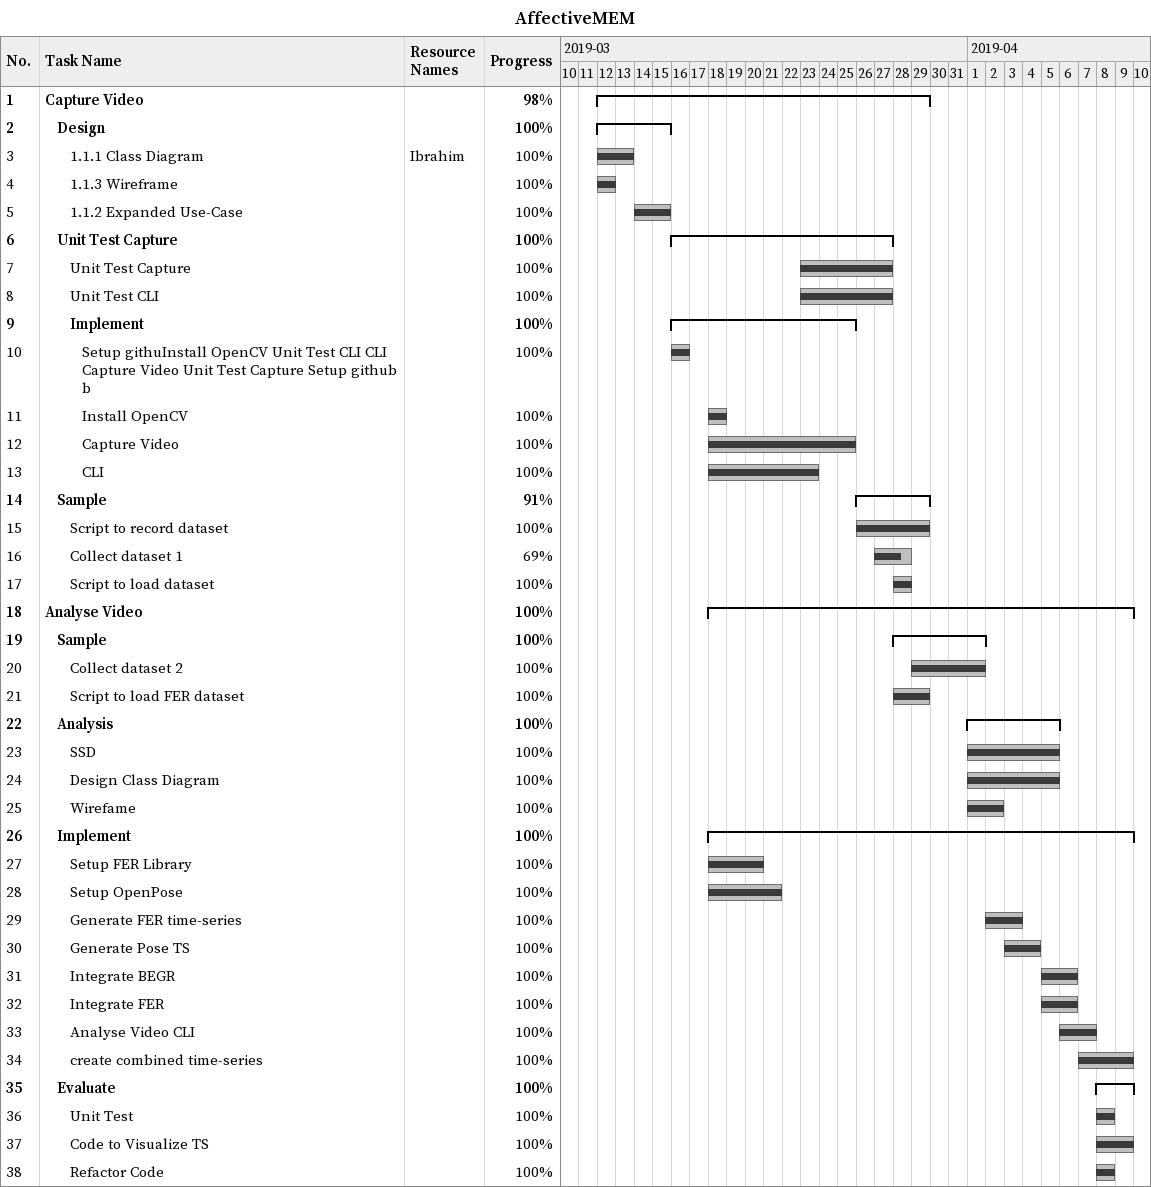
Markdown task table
AffectiveMEM

| ID | Level | Task | Start | Finish | Resources | % complete |
|---|---|---|---|---|---|---|
| 1 | 1 | **Capture Video** | 2019-03-12 | 2019-03-29 |  | 98 |
| 2 | 2 | **Design** | 2019-03-12 | 2019-03-15 |  | 100 |
| 3 | 3 | 1.1.1 Class Diagram | 2019-03-12 | 2019-03-13 | Ibrahim | 100 |
| 4 | 3 | 1.1.3 Wireframe | 2019-03-12 | 2019-03-12 |  | 100 |
| 5 | 3 | 1.1.2 Expanded Use-Case | 2019-03-14 | 2019-03-15 |  | 100 |
| 6 | 2 | **Unit Test Capture** | 2019-03-16 | 2019-03-27 |  | 100 |
| 7 | 3 | Unit Test Capture | 2019-03-23 | 2019-03-27 |  | 100 |
| 8 | 3 | Unit Test CLI | 2019-03-23 | 2019-03-27 |  | 100 |
| 9 | 3 | **Implement** | 2019-03-16 | 2019-03-25 |  | 100 |
| 10 | 4 | Setup githuInstall OpenCV Unit Test CLI CLI Capture Video Unit Test Capture Setup github b | 2019-03-16 | 2019-03-16 |  | 100 |
| 11 | 4 | Install OpenCV | 2019-03-18 | 2019-03-18 |  | 100 |
| 12 | 4 | Capture Video | 2019-03-18 | 2019-03-25 |  | 100 |
| 13 | 4 | CLI | 2019-03-18 | 2019-03-23 |  | 100 |
| 14 | 2 | **Sample** | 2019-03-26 | 2019-03-29 |  | 91 |
| 15 | 3 | Script to record dataset | 2019-03-26 | 2019-03-29 |  | 100 |
| 16 | 3 | Collect dataset 1 | 2019-03-27 | 2019-03-28 |  | 69 |
| 17 | 3 | Script to load dataset | 2019-03-28 | 2019-03-28 |  | 100 |
| 18 | 1 | **Analyse Video** | 2019-03-18 | 2019-04-09 |  | 100 |
| 19 | 2 | **Sample** | 2019-03-28 | 2019-04-01 |  | 100 |
| 20 | 3 | Collect dataset 2 | 2019-03-29 | 2019-04-01 |  | 100 |
| 21 | 3 | Script to load FER dataset | 2019-03-28 | 2019-03-29 |  | 100 |
| 22 | 2 | **Analysis** | 2019-04-01 | 2019-04-05 |  | 100 |
| 23 | 3 | SSD | 2019-04-01 | 2019-04-05 |  | 100 |
| 24 | 3 | Design Class Diagram | 2019-04-01 | 2019-04-05 |  | 100 |
| 25 | 3 | Wirefame | 2019-04-01 | 2019-04-02 |  | 100 |
| 26 | 2 | **Implement** | 2019-03-18 | 2019-04-09 |  | 100 |
| 27 | 3 | Setup FER Library | 2019-03-18 | 2019-03-20 |  | 100 |
| 28 | 3 | Setup OpenPose | 2019-03-18 | 2019-03-21 |  | 100 |
| 29 | 3 | Generate FER time-series | 2019-04-02 | 2019-04-03 |  | 100 |
| 30 | 3 | Generate Pose TS | 2019-04-03 | 2019-04-04 |  | 100 |
| 31 | 3 | Integrate BEGR | 2019-04-05 | 2019-04-06 |  | 100 |
| 32 | 3 | Integrate FER | 2019-04-05 | 2019-04-06 |  | 100 |
| 33 | 3 | Analyse Video CLI | 2019-04-06 | 2019-04-07 |  | 100 |
| 34 | 3 | create combined time-series | 2019-04-07 | 2019-04-09 |  | 100 |
| 35 | 2 | **Evaluate** | 2019-04-08 | 2019-04-09 |  | 100 |
| 36 | 3 | Unit Test | 2019-04-08 | 2019-04-08 |  | 100 |
| 37 | 3 | Code to Visualize TS | 2019-04-08 | 2019-04-09 |  | 100 |
| 38 | 3 | Refactor Code | 2019-04-08 | 2019-04-08 |  | 100 |
